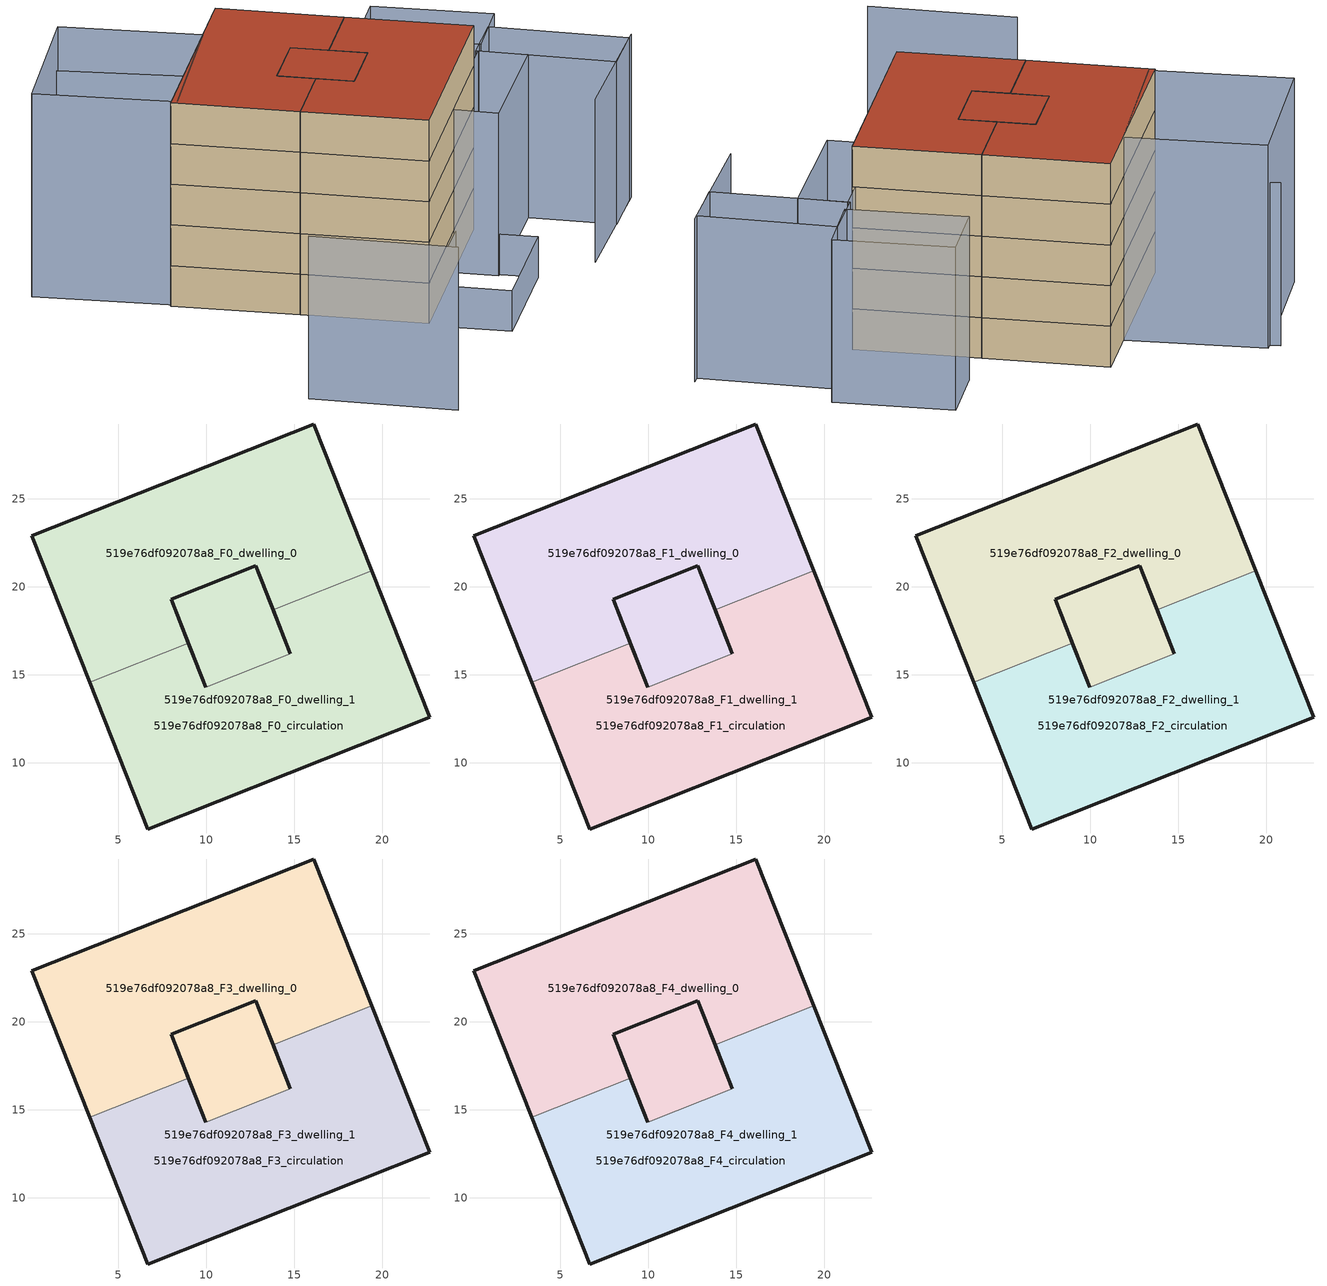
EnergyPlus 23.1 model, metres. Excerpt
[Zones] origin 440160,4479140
519e76df092078a8_F0_dwelling_0
 floor ground (EU_floor_Construction): 16.1,29.24 19.4,20.91 13.79,18.69 13.56,19.28 12.8,21.19 8,19.28 8.99,16.78 3.38,14.56 0.08,22.89 z0; 12.8,21.19 14.78,16.19 9.98,14.28 8.99,16.78 8,19.28 z0
 wall outside (EU_wall_Construction): 8.99,16.78 8,19.28 12.8,21.19 13.79,18.69 / 19.4,20.91 16.1,29.24 0.08,22.89 3.38,14.56 z0:3
 wall to 519e76df092078a8_F0_dwelling_1 (EU_wall_Construction): 3.38,14.56 8.99,16.78 / 13.79,18.69 19.4,20.91 z0:3
519e76df092078a8_F0_dwelling_1
 floor ground (EU_floor_Construction): 19.4,20.91 22.7,12.58 6.68,6.23 3.38,14.56 8.99,16.78 9.98,14.28 14.78,16.19 13.79,18.69 z0; 12.8,21.19 14.78,16.19 9.98,14.28 8.99,16.78 8,19.28 z0
 wall outside (EU_wall_Construction): 13.79,18.69 14.78,16.19 / 9.98,14.28 8.99,16.78 / 3.38,14.56 6.68,6.23 22.7,12.58 19.4,20.91 z0:3
 wall to 519e76df092078a8_F0_circulation (EU_wall_Construction): 14.78,16.19 9.98,14.28 z0:3
519e76df092078a8_F0_circulation
 floor ground (EU_floor_Construction): 16.1,29.24 19.4,20.91 13.79,18.69 13.56,19.28 12.8,21.19 8,19.28 8.99,16.78 3.38,14.56 0.08,22.89 z0; 12.8,21.19 14.78,16.19 9.98,14.28 8.99,16.78 8,19.28 z0; 19.4,20.91 22.7,12.58 6.68,6.23 3.38,14.56 8.99,16.78 9.98,14.28 14.78,16.19 13.79,18.69 z0
 wall outside (EU_wall_Construction): 14.78,16.19 12.8,21.19 8,19.28 9.98,14.28 z0:3
519e76df092078a8_F1_dwelling_0
 floor outside (EU_floor_Construction): 16.1,29.24 19.4,20.91 13.79,18.69 13.56,19.28 12.8,21.19 8,19.28 8.99,16.78 3.38,14.56 0.08,22.89 z3; 12.8,21.19 14.78,16.19 9.98,14.28 8.99,16.78 8,19.28 z3
 wall outside (EU_wall_Construction): 8.99,16.78 8,19.28 12.8,21.19 13.79,18.69 / 19.4,20.91 16.1,29.24 0.08,22.89 3.38,14.56 z3:6
 wall to 519e76df092078a8_F1_dwelling_1 (EU_wall_Construction): 3.38,14.56 8.99,16.78 / 13.79,18.69 19.4,20.91 z3:6
519e76df092078a8_F1_dwelling_1
 floor to 519e76df092078a8_F0_dwelling_1 (EU_floor_Construction): 19.4,20.91 22.7,12.58 6.68,6.23 3.38,14.56 8.99,16.78 9.98,14.28 14.78,16.19 13.79,18.69 z3; 12.8,21.19 14.78,16.19 9.98,14.28 8.99,16.78 8,19.28 z3
 wall outside (EU_wall_Construction): 13.79,18.69 14.78,16.19 / 9.98,14.28 8.99,16.78 / 3.38,14.56 6.68,6.23 22.7,12.58 19.4,20.91 z3:6
 wall to 519e76df092078a8_F1_circulation (EU_wall_Construction): 14.78,16.19 9.98,14.28 z3:6
519e76df092078a8_F1_circulation
 floor outside (EU_floor_Construction): 12.8,21.19 14.78,16.19 9.98,14.28 8.99,16.78 8,19.28 z3; 19.4,20.91 22.7,12.58 6.68,6.23 3.38,14.56 8.99,16.78 9.98,14.28 14.78,16.19 13.79,18.69 z3
 floor to 519e76df092078a8_F0_circulation (EU_floor_Construction): 16.1,29.24 19.4,20.91 13.79,18.69 13.56,19.28 12.8,21.19 8,19.28 8.99,16.78 3.38,14.56 0.08,22.89 z3
 wall outside (EU_wall_Construction): 14.78,16.19 12.8,21.19 8,19.28 9.98,14.28 z3:6
519e76df092078a8_F2_dwelling_0
 floor outside (EU_floor_Construction): 16.1,29.24 19.4,20.91 13.79,18.69 13.56,19.28 12.8,21.19 8,19.28 8.99,16.78 3.38,14.56 0.08,22.89 z6; 12.8,21.19 14.78,16.19 9.98,14.28 8.99,16.78 8,19.28 z6
 wall outside (EU_wall_Construction): 8.99,16.78 8,19.28 12.8,21.19 13.79,18.69 / 19.4,20.91 16.1,29.24 0.08,22.89 3.38,14.56 z6:9
 wall to 519e76df092078a8_F2_dwelling_1 (EU_wall_Construction): 3.38,14.56 8.99,16.78 / 13.79,18.69 19.4,20.91 z6:9
519e76df092078a8_F2_dwelling_1
 floor to 519e76df092078a8_F1_dwelling_1 (EU_floor_Construction): 19.4,20.91 22.7,12.58 6.68,6.23 3.38,14.56 8.99,16.78 9.98,14.28 14.78,16.19 13.79,18.69 z6; 12.8,21.19 14.78,16.19 9.98,14.28 8.99,16.78 8,19.28 z6
 wall outside (EU_wall_Construction): 13.79,18.69 14.78,16.19 / 9.98,14.28 8.99,16.78 / 3.38,14.56 6.68,6.23 22.7,12.58 19.4,20.91 z6:9
 wall to 519e76df092078a8_F2_circulation (EU_wall_Construction): 14.78,16.19 9.98,14.28 z6:9
519e76df092078a8_F2_circulation
 floor outside (EU_floor_Construction): 12.8,21.19 14.78,16.19 9.98,14.28 8.99,16.78 8,19.28 z6; 19.4,20.91 22.7,12.58 6.68,6.23 3.38,14.56 8.99,16.78 9.98,14.28 14.78,16.19 13.79,18.69 z6
 floor to 519e76df092078a8_F1_circulation (EU_floor_Construction): 16.1,29.24 19.4,20.91 13.79,18.69 13.56,19.28 12.8,21.19 8,19.28 8.99,16.78 3.38,14.56 0.08,22.89 z6
 wall outside (EU_wall_Construction): 14.78,16.19 12.8,21.19 8,19.28 9.98,14.28 z6:9
519e76df092078a8_F3_dwelling_0
 floor outside (EU_floor_Construction): 16.1,29.24 19.4,20.91 13.79,18.69 13.56,19.28 12.8,21.19 8,19.28 8.99,16.78 3.38,14.56 0.08,22.89 z9; 12.8,21.19 14.78,16.19 9.98,14.28 8.99,16.78 8,19.28 z9
 wall outside (EU_wall_Construction): 8.99,16.78 8,19.28 12.8,21.19 13.79,18.69 / 19.4,20.91 16.1,29.24 0.08,22.89 3.38,14.56 z9:12
 wall to 519e76df092078a8_F3_dwelling_1 (EU_wall_Construction): 3.38,14.56 8.99,16.78 / 13.79,18.69 19.4,20.91 z9:12
519e76df092078a8_F3_dwelling_1
 floor to 519e76df092078a8_F2_dwelling_1 (EU_floor_Construction): 19.4,20.91 22.7,12.58 6.68,6.23 3.38,14.56 8.99,16.78 9.98,14.28 14.78,16.19 13.79,18.69 z9; 12.8,21.19 14.78,16.19 9.98,14.28 8.99,16.78 8,19.28 z9
 wall outside (EU_wall_Construction): 13.79,18.69 14.78,16.19 / 9.98,14.28 8.99,16.78 / 3.38,14.56 6.68,6.23 22.7,12.58 19.4,20.91 z9:12
 wall to 519e76df092078a8_F3_circulation (EU_wall_Construction): 14.78,16.19 9.98,14.28 z9:12
519e76df092078a8_F3_circulation
 floor outside (EU_floor_Construction): 12.8,21.19 14.78,16.19 9.98,14.28 8.99,16.78 8,19.28 z9; 19.4,20.91 22.7,12.58 6.68,6.23 3.38,14.56 8.99,16.78 9.98,14.28 14.78,16.19 13.79,18.69 z9
 floor to 519e76df092078a8_F2_circulation (EU_floor_Construction): 16.1,29.24 19.4,20.91 13.79,18.69 13.56,19.28 12.8,21.19 8,19.28 8.99,16.78 3.38,14.56 0.08,22.89 z9
 wall outside (EU_wall_Construction): 14.78,16.19 12.8,21.19 8,19.28 9.98,14.28 z9:12
519e76df092078a8_F4_dwelling_0
 floor outside (EU_floor_Construction): 16.1,29.24 19.4,20.91 13.79,18.69 13.56,19.28 12.8,21.19 8,19.28 8.99,16.78 3.38,14.56 0.08,22.89 z12; 12.8,21.19 14.78,16.19 9.98,14.28 8.99,16.78 8,19.28 z12
 wall outside (EU_wall_Construction): 8.99,16.78 8,19.28 12.8,21.19 13.79,18.69 / 19.4,20.91 16.1,29.24 0.08,22.89 3.38,14.56 z12:15
 wall to 519e76df092078a8_F4_dwelling_1 (EU_wall_Construction): 3.38,14.56 8.99,16.78 / 13.79,18.69 19.4,20.91 z12:15
 roof outside (EU_roof_Construction): 14.78,16.19 12.8,21.19 8,19.28 8.99,16.78 9.98,14.28 z15; 19.4,20.91 16.1,29.24 0.08,22.89 3.38,14.56 8.99,16.78 8,19.28 12.8,21.19 13.56,19.28 13.79,18.69 z15
519e76df092078a8_F4_dwelling_1
 floor to 519e76df092078a8_F3_dwelling_1 (EU_floor_Construction): 19.4,20.91 22.7,12.58 6.68,6.23 3.38,14.56 8.99,16.78 9.98,14.28 14.78,16.19 13.79,18.69 z12; 12.8,21.19 14.78,16.19 9.98,14.28 8.99,16.78 8,19.28 z12
 wall outside (EU_wall_Construction): 13.79,18.69 14.78,16.19 / 9.98,14.28 8.99,16.78 / 3.38,14.56 6.68,6.23 22.7,12.58 19.4,20.91 z12:15
 wall to 519e76df092078a8_F4_circulation (EU_wall_Construction): 14.78,16.19 9.98,14.28 z12:15
 roof outside (EU_roof_Construction): 14.78,16.19 12.8,21.19 8,19.28 8.99,16.78 9.98,14.28 z15; 22.7,12.58 19.4,20.91 13.79,18.69 14.78,16.19 9.98,14.28 8.99,16.78 3.38,14.56 6.68,6.23 z15
519e76df092078a8_F4_circulation
 floor outside (EU_floor_Construction): 12.8,21.19 14.78,16.19 9.98,14.28 8.99,16.78 8,19.28 z12; 19.4,20.91 22.7,12.58 6.68,6.23 3.38,14.56 8.99,16.78 9.98,14.28 14.78,16.19 13.79,18.69 z12
 floor to 519e76df092078a8_F3_circulation (EU_floor_Construction): 16.1,29.24 19.4,20.91 13.79,18.69 13.56,19.28 12.8,21.19 8,19.28 8.99,16.78 3.38,14.56 0.08,22.89 z12
 wall outside (EU_wall_Construction): 14.78,16.19 12.8,21.19 8,19.28 9.98,14.28 z12:15
 roof outside (EU_roof_Construction): 14.78,16.19 12.8,21.19 8,19.28 8.99,16.78 9.98,14.28 z15; 19.4,20.91 16.1,29.24 0.08,22.89 3.38,14.56 8.99,16.78 8,19.28 12.8,21.19 13.56,19.28 13.79,18.69 z15; 22.7,12.58 19.4,20.91 13.79,18.69 14.78,16.19 9.98,14.28 8.99,16.78 3.38,14.56 6.68,6.23 z15
shading: -9.12,6.13 -5.45,-3.58 / 11.94,26.19 6.72,37.06 / 22.02,2.42 33.25,6.49 / 25.2,13.77 26.44,10.5 / 26.44,10.5 16.5,6.73 / 16.5,6.73 15.26,10 / 15.26,10 25.2,13.77 / 29.28,15.48 32.7,6.28 / 32.7,6.28 28.56,4.74 / 28.56,4.74 25.14,13.94 / 25.14,13.94 29.28,15.48 / 26.38,14.26 23.11,22.2 / 23.11,22.2 28.21,24.3 / 28.21,24.3 31.48,16.36 / 31.48,16.36 26.38,14.26 z0:12; 11.6,27.43 0.49,22.62 / 0.49,22.62 -3.49,31.82 / -3.49,31.82 7.61,36.63 / 7.61,36.63 11.6,27.43 z0:15; 6.42,6.03 15.57,9.6 / 15.57,9.6 17.64,4.29 / 17.64,4.29 8.49,0.72 / 8.49,0.72 6.42,6.03 z0:3
[Building]
EU S2 Campaign: North Axis=0; Terrain=City; Solar Distribution=FullExterior
[Site:Location]
Madrid: Latitude=40.5; Longitude=-3.5; Time Zone=1; Elevation=609
[SizingPeriod:WeatherFileDays]
AnnualSizingPeriod: Begin Month=1; Begin Day of Month=1; End Month=12; End Day of Month=31; Day of Week for Start Day=Monday; Use Weather File Daylight Saving Period=No; Use Weather File Rain and Snow Indicators=No
[MATERIAL]
EU_InternalMass_Material: Roughness=MediumRough; Thickness=0.1; Conductivity=1; Density=1800; Specific Heat=900; Thermal Absorptance=0.9; Solar Absorptance=0.7; Visible Absorptance=0.7
[MATERIAL:NOMASS] Roughness=MediumRough; Thermal Absorptance=0.9; Solar Absorptance=0.7; Visible Absorptance=0.7
Name | Thermal Resistance
EU_wall_NoMass | 1.60022
EU_roof_NoMass | 1.57597
EU_floor_NoMass | 0.470652
[CONSTRUCTION]
EU_wall_Construction: EU_wall_NoMass
EU_roof_Construction: EU_roof_NoMass
EU_floor_Construction: EU_floor_NoMass
EU_InternalMass_Construction: EU_InternalMass_Material
[ZONE] Type=1; Multiplier=1; Ceiling Height=autocalculate; Floor Area=autocalculate; Part of Total Floor Area=Yes
Name | Volume
519e76df092078a8_F0_dwelling_0; 519e76df092078a8_F0_dwelling_1 | 505.065
519e76df092078a8_F1_dwelling_0; 519e76df092078a8_F2_dwelling_0; 519e76df092078a8_F3_dwelling_0; 519e76df092078a8_F4_dwelling_0 | 505.064
519e76df092078a8_F1_dwelling_1; 519e76df092078a8_F2_dwelling_1; 519e76df092078a8_F3_dwelling_1; 519e76df092078a8_F4_dwelling_1 | 505.066
519e76df092078a8_F0_circulation; 519e76df092078a8_F1_circulation; 519e76df092078a8_F2_circulation; 519e76df092078a8_F3_circulation; 519e76df092078a8_F4_circulation | 926.724
[INTERNALMASS] Construction=EU_InternalMass_Construction; Surface Area=140.553
Name | Zone or ZoneList
519e76df092078a8_F0_dwelling_0_EU_InternalMass | 519e76df092078a8_F0_dwelling_0
519e76df092078a8_F0_dwelling_1_EU_InternalMass | 519e76df092078a8_F0_dwelling_1
519e76df092078a8_F1_dwelling_0_EU_InternalMass | 519e76df092078a8_F1_dwelling_0
519e76df092078a8_F1_dwelling_1_EU_InternalMass | 519e76df092078a8_F1_dwelling_1
519e76df092078a8_F2_dwelling_0_EU_InternalMass | 519e76df092078a8_F2_dwelling_0
519e76df092078a8_F2_dwelling_1_EU_InternalMass | 519e76df092078a8_F2_dwelling_1
519e76df092078a8_F3_dwelling_0_EU_InternalMass | 519e76df092078a8_F3_dwelling_0
519e76df092078a8_F3_dwelling_1_EU_InternalMass | 519e76df092078a8_F3_dwelling_1
519e76df092078a8_F4_dwelling_0_EU_InternalMass | 519e76df092078a8_F4_dwelling_0
519e76df092078a8_F4_dwelling_1_EU_InternalMass | 519e76df092078a8_F4_dwelling_1
[OTHEREQUIPMENT] Fuel Type=Electricity; Design Level Calculation Method=Watts/Area; Power per Zone Floor Area=1; Fraction Latent=0; Fraction Radiant=0; Fraction Lost=0; Carbon Dioxide Generation Rate=0; EndUse Subcategory=EU_Step8_InternalGains
Name | Zone or ZoneList or Space or SpaceList | Schedule
EU_Step8_InternalGain_519e76df092078a8_F0_dwelling_0_f000 | 519e76df092078a8_F0_dwelling_0 | EU_Step8_GainSchedule_519e76df092078a8_F0_dwelling_0_f000
EU_Step8_InternalGain_519e76df092078a8_F0_dwelling_1_f000 | 519e76df092078a8_F0_dwelling_1 | EU_Step8_GainSchedule_519e76df092078a8_F0_dwelling_1_f000
EU_Step8_InternalGain_519e76df092078a8_F1_dwelling_0_f000 | 519e76df092078a8_F1_dwelling_0 | EU_Step8_GainSchedule_519e76df092078a8_F1_dwelling_0_f000
EU_Step8_InternalGain_519e76df092078a8_F1_dwelling_1_f000 | 519e76df092078a8_F1_dwelling_1 | EU_Step8_GainSchedule_519e76df092078a8_F1_dwelling_1_f000
EU_Step8_InternalGain_519e76df092078a8_F2_dwelling_0_f000 | 519e76df092078a8_F2_dwelling_0 | EU_Step8_GainSchedule_519e76df092078a8_F2_dwelling_0_f000
EU_Step8_InternalGain_519e76df092078a8_F2_dwelling_1_f000 | 519e76df092078a8_F2_dwelling_1 | EU_Step8_GainSchedule_519e76df092078a8_F2_dwelling_1_f000
EU_Step8_InternalGain_519e76df092078a8_F3_dwelling_0_f000 | 519e76df092078a8_F3_dwelling_0 | EU_Step8_GainSchedule_519e76df092078a8_F3_dwelling_0_f000
EU_Step8_InternalGain_519e76df092078a8_F3_dwelling_1_f000 | 519e76df092078a8_F3_dwelling_1 | EU_Step8_GainSchedule_519e76df092078a8_F3_dwelling_1_f000
EU_Step8_InternalGain_519e76df092078a8_F4_dwelling_0_f000 | 519e76df092078a8_F4_dwelling_0 | EU_Step8_GainSchedule_519e76df092078a8_F4_dwelling_0_f000
EU_Step8_InternalGain_519e76df092078a8_F4_dwelling_1_f000 | 519e76df092078a8_F4_dwelling_1 | EU_Step8_GainSchedule_519e76df092078a8_F4_dwelling_1_f000
[ZONEINFILTRATION:DESIGNFLOWRATE] Schedule=EU_AlwaysOn; Design Flow Rate Calculation Method=Flow/Area; Flow Rate per Floor Area=0.0005; Constant Term Coefficient=1; Temperature Term Coefficient=0; Velocity Term Coefficient=0; Velocity Squared Term Coefficient=0
Name | Zone or ZoneList or Space or SpaceList
EU_Circulation_Infiltration_519e76df092078a8_F0_circulation | 519e76df092078a8_F0_circulation
EU_Circulation_Infiltration_519e76df092078a8_F1_circulation | 519e76df092078a8_F1_circulation
EU_Circulation_Infiltration_519e76df092078a8_F2_circulation | 519e76df092078a8_F2_circulation
EU_Circulation_Infiltration_519e76df092078a8_F3_circulation | 519e76df092078a8_F3_circulation
EU_Circulation_Infiltration_519e76df092078a8_F4_circulation | 519e76df092078a8_F4_circulation
[ZONEVENTILATION:DESIGNFLOWRATE] Schedule=EU_AlwaysOn; Design Flow Rate Calculation Method=AirChanges/Hour; Air Changes per Hour=0.480704; Ventilation Type=Natural; Fan Pressure Rise=0; Fan Total Efficiency=1; Constant Term Coefficient=1; Temperature Term Coefficient=0; Velocity Term Coefficient=0; Velocity Squared Term Coefficient=0; Minimum Indoor Temperature=-100; Maximum Indoor Temperature=100; Delta Temperature=-100; Minimum Outdoor Temperature=-100; Maximum Outdoor Temperature=100; Maximum Wind Speed=40
Name | Zone or ZoneList or Space or SpaceList
EU_ConstantAir_519e76df092078a8_F0_dwelling_0 | 519e76df092078a8_F0_dwelling_0
EU_ConstantAir_519e76df092078a8_F0_dwelling_1 | 519e76df092078a8_F0_dwelling_1
EU_ConstantAir_519e76df092078a8_F1_dwelling_0 | 519e76df092078a8_F1_dwelling_0
EU_ConstantAir_519e76df092078a8_F1_dwelling_1 | 519e76df092078a8_F1_dwelling_1
EU_ConstantAir_519e76df092078a8_F2_dwelling_0 | 519e76df092078a8_F2_dwelling_0
EU_ConstantAir_519e76df092078a8_F2_dwelling_1 | 519e76df092078a8_F2_dwelling_1
EU_ConstantAir_519e76df092078a8_F3_dwelling_0 | 519e76df092078a8_F3_dwelling_0
EU_ConstantAir_519e76df092078a8_F3_dwelling_1 | 519e76df092078a8_F3_dwelling_1
EU_ConstantAir_519e76df092078a8_F4_dwelling_0 | 519e76df092078a8_F4_dwelling_0
EU_ConstantAir_519e76df092078a8_F4_dwelling_1 | 519e76df092078a8_F4_dwelling_1
[HVACTEMPLATE:THERMOSTAT] Constant Heating Setpoint=20; Constant Cooling Setpoint=50
EU_HeatOnly_519e76df092078a8_F0_dwelling_0; EU_HeatOnly_519e76df092078a8_F0_dwelling_1; EU_HeatOnly_519e76df092078a8_F1_dwelling_0; EU_HeatOnly_519e76df092078a8_F1_dwelling_1; EU_HeatOnly_519e76df092078a8_F2_dwelling_0; EU_HeatOnly_519e76df092078a8_F2_dwelling_1; EU_HeatOnly_519e76df092078a8_F3_dwelling_0; EU_HeatOnly_519e76df092078a8_F3_dwelling_1; EU_HeatOnly_519e76df092078a8_F4_dwelling_0; EU_HeatOnly_519e76df092078a8_F4_dwelling_1
[HVACTEMPLATE:ZONE:IDEALLOADSAIRSYSTEM] System Availability Schedule=EU_AlwaysOn; Maximum Heating Supply Air Temperature=50; Minimum Cooling Supply Air Temperature=13; Maximum Heating Supply Air Humidity Ratio=0.0156; Minimum Cooling Supply Air Humidity Ratio=0.0077; Heating Limit=NoLimit; Cooling Limit=NoLimit; Heating Availability Schedule=EU_AlwaysOn; Cooling Availability Schedule=EU_CoolingOff; Dehumidification Control Type=ConstantSensibleHeatRatio; Cooling Sensible Heat Ratio=0.7; Dehumidification Setpoint=60; Humidification Control Type=None; Humidification Setpoint=30; Outdoor Air Method=None; Outdoor Air Flow Rate per Person=0.00944; Outdoor Air Flow Rate per Zone Floor Area=0; Outdoor Air Flow Rate per Zone=0; Demand Controlled Ventilation Type=None; Outdoor Air Economizer Type=NoEconomizer; Heat Recovery Type=None; Sensible Heat Recovery Effectiveness=0.7; Latent Heat Recovery Effectiveness=0.65
Name | Template Thermostat
519e76df092078a8_F0_dwelling_0 | EU_HeatOnly_519e76df092078a8_F0_dwelling_0
519e76df092078a8_F0_dwelling_1 | EU_HeatOnly_519e76df092078a8_F0_dwelling_1
519e76df092078a8_F1_dwelling_0 | EU_HeatOnly_519e76df092078a8_F1_dwelling_0
519e76df092078a8_F1_dwelling_1 | EU_HeatOnly_519e76df092078a8_F1_dwelling_1
519e76df092078a8_F2_dwelling_0 | EU_HeatOnly_519e76df092078a8_F2_dwelling_0
519e76df092078a8_F2_dwelling_1 | EU_HeatOnly_519e76df092078a8_F2_dwelling_1
519e76df092078a8_F3_dwelling_0 | EU_HeatOnly_519e76df092078a8_F3_dwelling_0
519e76df092078a8_F3_dwelling_1 | EU_HeatOnly_519e76df092078a8_F3_dwelling_1
519e76df092078a8_F4_dwelling_0 | EU_HeatOnly_519e76df092078a8_F4_dwelling_0
519e76df092078a8_F4_dwelling_1 | EU_HeatOnly_519e76df092078a8_F4_dwelling_1
[SIZING:ZONE] Zone Cooling Design Supply Air Temperature Input Method=SupplyAirTemperature; Zone Cooling Design Supply Air Temperature=13; Zone Heating Design Supply Air Temperature Input Method=SupplyAirTemperature; Zone Heating Design Supply Air Temperature=50; Zone Cooling Design Supply Air Humidity Ratio=0.008; Zone Heating Design Supply Air Humidity Ratio=0.008; Cooling Design Air Flow Method=DesignDay; Cooling Design Air Flow Rate=0; Cooling Minimum Air Flow per Zone Floor Area=0.000762; Cooling Minimum Air Flow=0; Cooling Minimum Air Flow Fraction=0.2; Heating Design Air Flow Method=DesignDay; Heating Design Air Flow Rate=0; Heating Maximum Air Flow per Zone Floor Area=0.002032; Heating Maximum Air Flow=0.141576; Heating Maximum Air Flow Fraction=0.3; Account for Dedicated Outdoor Air System=No; Dedicated Outdoor Air System Control Strategy=NeutralSupplyAir; Dedicated Outdoor Air Low Setpoint Temperature for Design=autosize; Dedicated Outdoor Air High Setpoint Temperature for Design=autosize; Zone Load Sizing Method=Sensible Load Only No Latent Load; Zone Latent Cooling Design Supply Air Humidity Ratio Input Method=HumidityRatioDifference; Zone Cooling Design Supply Air Humidity Ratio Difference=0.005; Zone Latent Heating Design Supply Air Humidity Ratio Input Method=HumidityRatioDifference; Zone Humidification Design Supply Air Humidity Ratio Difference=0.005
519e76df092078a8_F0_dwelling_0; 519e76df092078a8_F0_dwelling_1; 519e76df092078a8_F1_dwelling_0; 519e76df092078a8_F1_dwelling_1; 519e76df092078a8_F2_dwelling_0; 519e76df092078a8_F2_dwelling_1; 519e76df092078a8_F3_dwelling_0; 519e76df092078a8_F3_dwelling_1; 519e76df092078a8_F4_dwelling_0; 519e76df092078a8_F4_dwelling_1
[SCHEDULE:CONSTANT]
Name | Hourly Value
EU_AlwaysOn | 1
EU_CoolingOff | 0
[SCHEDULE:FILE] Column Number=1; Rows to Skip at Top=0; Number of Hours of Data=8760; Column Separator=Comma; Interpolate to Timestep=No; Minutes per Item=60; Adjust Schedule for Daylight Savings=Yes
Name | File
EU_Step8_GainSchedule_519e76df092078a8_F0_dwelling_0_f000 | ../../schedules/519e76df092078a8/519e76df092078a8_F0_dwelling_0_f000_gain.csv
EU_Step8_GainSchedule_519e76df092078a8_F0_dwelling_1_f000 | ../../schedules/519e76df092078a8/519e76df092078a8_F0_dwelling_1_f000_gain.csv
EU_Step8_GainSchedule_519e76df092078a8_F1_dwelling_0_f000 | ../../schedules/519e76df092078a8/519e76df092078a8_F1_dwelling_0_f000_gain.csv
EU_Step8_GainSchedule_519e76df092078a8_F1_dwelling_1_f000 | ../../schedules/519e76df092078a8/519e76df092078a8_F1_dwelling_1_f000_gain.csv
EU_Step8_GainSchedule_519e76df092078a8_F2_dwelling_0_f000 | ../../schedules/519e76df092078a8/519e76df092078a8_F2_dwelling_0_f000_gain.csv
EU_Step8_GainSchedule_519e76df092078a8_F2_dwelling_1_f000 | ../../schedules/519e76df092078a8/519e76df092078a8_F2_dwelling_1_f000_gain.csv
EU_Step8_GainSchedule_519e76df092078a8_F3_dwelling_0_f000 | ../../schedules/519e76df092078a8/519e76df092078a8_F3_dwelling_0_f000_gain.csv
EU_Step8_GainSchedule_519e76df092078a8_F3_dwelling_1_f000 | ../../schedules/519e76df092078a8/519e76df092078a8_F3_dwelling_1_f000_gain.csv
EU_Step8_GainSchedule_519e76df092078a8_F4_dwelling_0_f000 | ../../schedules/519e76df092078a8/519e76df092078a8_F4_dwelling_0_f000_gain.csv
EU_Step8_GainSchedule_519e76df092078a8_F4_dwelling_1_f000 | ../../schedules/519e76df092078a8/519e76df092078a8_F4_dwelling_1_f000_gain.csv
